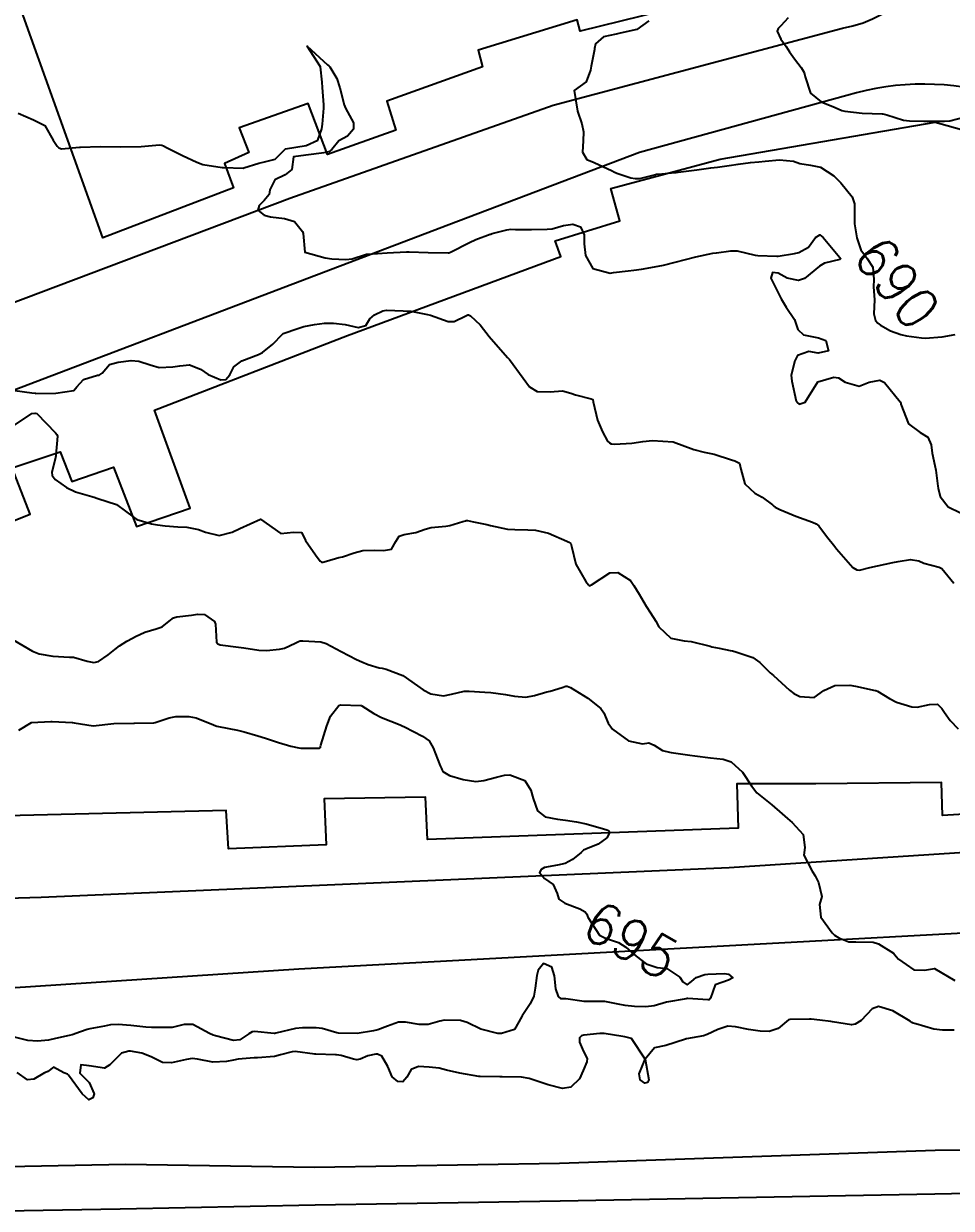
# Model space of a CAD drawing. Header units: metres. Extents: x 292545 to 299085, y 7450245 to 7463078.
# Drawn here: x 293411.7 to 293501.8, y 7462737.3 to 7462852.4 of the extents above; entities that cross this region are included whole.
import ezdxf
from ezdxf.enums import TextEntityAlignment as Align

# ---------------------------------------------------------------- set-up
doc = ezdxf.new("R2010")
doc.units = ezdxf.units.M
for name, color, linetype in [('Cotas', 45, 'Continuous'), ('Curvas de Nivel 1m', 11, 'Continuous'), ('Curvas de Nivel 5m', 15, 'Continuous'), ('Edificações', 30, 'Continuous'), ('Linha Férrea', 20, 'Continuous'), ('Vias Primárias', 230, 'Continuous')]:
    doc.layers.add(name, color=color, linetype=linetype)
doc.styles.add('Style-STANDARD', font='STANDARD.shx')

msp = doc.modelspace()

# ---------------------------------------------------------------- linework, layer by layer
at = {"layer": 'Curvas de Nivel 1m', "flags": 128}
for points, elevation in [([(293485.96, 7462852.96), (293485.25, 7462852.17), (293484.99, 7462851.93), (293484.87, 7462851.67), (293485.24, 7462850.9), (293485.74, 7462850.18), (293486.09, 7462849.66), (293486.55, 7462848.98), (293487.21, 7462848.13), (293487.51, 7462847.64), (293487.59, 7462847.24), (293488.12, 7462845.63), (293489.16, 7462844.79), (293490.52, 7462844.24), (293491.16, 7462843.96), (293491.44, 7462843.88), (293493.15, 7462843.71), (293495.07, 7462843.63), (293495.15, 7462843.62), (293495.52, 7462843.55), (293497.15, 7462843.03), (293497.73, 7462842.94), (293499.14, 7462842.91), (293499.72, 7462842.92), (293501.14, 7462842.92), (293501.66, 7462842.96), (293503.15, 7462843.36)], 689), ([(293411.15, 7462843.7), (293412.63, 7462843.04), (293413.14, 7462842.81), (293413.75, 7462842.51), (293414.56, 7462841.07), (293414.94, 7462840.5), (293415.11, 7462840.33), (293415.35, 7462840.25), (293417.11, 7462840.39), (293417.19, 7462840.39), (293419.11, 7462840.45), (293421.11, 7462840.43), (293423.11, 7462840.47), (293424.88, 7462840.61), (293425.11, 7462840.59), (293425.26, 7462840.52), (293425.56, 7462840.37), (293427.1, 7462839.6), (293428.5, 7462838.93), (293429.09, 7462838.73), (293430.98, 7462838.42), (293431.08, 7462838.41), (293433, 7462838.36), (293433.08, 7462838.38), (293434.52, 7462838.84), (293435.09, 7462838.96), (293436.1, 7462839.24), (293437.11, 7462840.24), (293439.12, 7462840.57), (293440.25, 7462841.07), (293440.64, 7462842.19), (293440.71, 7462842.62), (293440.83, 7462844.19), (293440.83, 7462844.52), (293440.71, 7462846.19), (293440.68, 7462846.71), (293440.53, 7462848.2), (293439.22, 7462850.21), (293441.21, 7462848.41), (293441.32, 7462848.3), (293441.43, 7462848.19), (293442.09, 7462847.08), (293442.4, 7462846.17), (293442.83, 7462844.5), (293442.94, 7462844.17), (293443.15, 7462843.82), (293443.73, 7462842.76), (293443.71, 7462842.16), (293443.13, 7462841.48), (293442.29, 7462841.01), (293441.62, 7462840.18), (293441.34, 7462839.96), (293441.11, 7462839.89), (293439.62, 7462839.69), (293439.1, 7462839.63), (293437.88, 7462839.45), (293437.72, 7462838.23), (293437.08, 7462837.7), (293436.09, 7462837.23), (293435.6, 7462836.25), (293435.52, 7462835.79), (293435.05, 7462835.22), (293434.57, 7462834.74), (293434.42, 7462834.27), (293435.04, 7462833.78), (293435.66, 7462833.62), (293437.03, 7462833.48), (293437.98, 7462833.19), (293438.77, 7462832.21), (293438.82, 7462832.02), (293438.99, 7462830.21), (293440.98, 7462829.64), (293441.61, 7462829.56), (293442.98, 7462829.49), (293443.58, 7462829.56), (293444.99, 7462830), (293445.11, 7462830.02), (293446.99, 7462830.12), (293448.86, 7462830.23), (293448.99, 7462830.24), (293449.13, 7462830.24), (293450.99, 7462830.16), (293452.91, 7462830.13), (293452.99, 7462830.14), (293453.15, 7462830.2), (293455, 7462831.15), (293455.6, 7462831.42), (293457.01, 7462831.95), (293457.05, 7462831.96), (293457.2, 7462832), (293458.62, 7462832.38), (293459.02, 7462832.42), (293459.45, 7462832.4), (293461.02, 7462832.4), (293462.54, 7462832.42), (293463.02, 7462832.48), (293464.14, 7462832.8), (293465.02, 7462832.93), (293465.79, 7462832.67), (293466.14, 7462831.89), (293466.12, 7462831.01), (293466.25, 7462829.89), (293466.97, 7462828.61), (293468.66, 7462828.17), (293468.97, 7462828.22), (293470.42, 7462828.4), (293470.97, 7462828.45), (293471.7, 7462828.56), (293472.97, 7462828.76), (293473.83, 7462828.94), (293474.98, 7462829.24), (293476.98, 7462829.76), (293478.64, 7462830.09), (293478.99, 7462830.14), (293480.38, 7462830.33), (293480.99, 7462830.32), (293482.76, 7462829.92), (293482.99, 7462829.88), (293484.84, 7462829.81), (293484.99, 7462829.82), (293486.58, 7462830.06), (293486.99, 7462830.16), (293487.94, 7462830.69), (293488.59, 7462831.63), (293489.02, 7462831.87), (293489.36, 7462831.62), (293490.98, 7462829.69), (293491.03, 7462829.6), (293491.04, 7462829.55), (293490.98, 7462829.49), (293489.47, 7462829.12), (293488.98, 7462828.84), (293487.53, 7462827.64), (293486.96, 7462827.45), (293485.84, 7462827.66), (293484.97, 7462828.15), (293484.43, 7462828.21), (293484.26, 7462827.68), (293484.95, 7462826.3), (293485.27, 7462825.67), (293485.74, 7462824.85), (293486.55, 7462823.65), (293486.9, 7462822.68), (293487.43, 7462822.18), (293488.9, 7462821.87), (293489.6, 7462821.61), (293489.88, 7462820.61), (293488.87, 7462820.38), (293487.97, 7462820.54), (293486.87, 7462820.17), (293486.68, 7462819.83), (293486.6, 7462819.65), (293486.24, 7462818.27), (293486.32, 7462817.66), (293486.74, 7462815.73), (293486.78, 7462815.65), (293486.82, 7462815.59), (293487.02, 7462815.44), (293487.61, 7462815.64), (293488.84, 7462817.62), (293490.4, 7462818.05), (293490.85, 7462817.98), (293491.49, 7462817.59), (293492.84, 7462817.2), (293493.82, 7462817.57), (293494.84, 7462817.76), (293495.32, 7462817.55), (293496.82, 7462815.65), (293496.89, 7462815.53), (293496.91, 7462815.44), (293497.63, 7462813.52), (293498.78, 7462812.69), (293499.51, 7462812.23), (293499.85, 7462811.49), (293499.94, 7462810.67), (293500.19, 7462809.49), (293500.29, 7462809.04), (293500.48, 7462807.48), (293500.51, 7462807.28), (293500.71, 7462806.48), (293501.49, 7462805.47), (293502.69, 7462804.87)], 691), ([(293410.83, 7462816.75), (293412.47, 7462816.53), (293412.8, 7462816.5), (293412.82, 7462816.5), (293412.86, 7462816.48), (293414.82, 7462816.5), (293416.56, 7462816.75), (293416.83, 7462817.13), (293417.48, 7462817.84), (293418.85, 7462818.24), (293419.03, 7462818.26), (293419.31, 7462818.45), (293420.01, 7462819.29), (293420.86, 7462819.51), (293422.12, 7462819.67), (293422.87, 7462819.62), (293423.98, 7462819.27), (293424.86, 7462819.01), (293426.17, 7462819.06), (293426.86, 7462819.15), (293427.79, 7462819.27), (293428.86, 7462818.85), (293429.6, 7462818.32), (293430.85, 7462817.79), (293431.32, 7462817.83), (293431.72, 7462818.3), (293432.09, 7462819.06), (293432.87, 7462819.64), (293434.49, 7462820.27), (293434.88, 7462820.47), (293435.88, 7462821.26), (293436.83, 7462822.24), (293436.86, 7462822.27), (293436.89, 7462822.29), (293438.33, 7462822.79), (293438.9, 7462822.98), (293439.93, 7462823.18), (293440.91, 7462823.31), (293441.77, 7462823.32), (293442.91, 7462823.16), (293444.17, 7462822.88), (293444.91, 7462823.08), (293445.32, 7462823.73), (293445.75, 7462824.13), (293446.56, 7462824.49), (293446.93, 7462824.56), (293448.54, 7462824.49), (293448.93, 7462824.47), (293449.29, 7462824.46), (293450.92, 7462824.16), (293451.2, 7462824.07), (293452.91, 7462823.46), (293453.5, 7462823.46), (293454.63, 7462824.03), (293454.83, 7462824.11), (293454.91, 7462824.11), (293455.1, 7462824.03), (293456.03, 7462823.14), (293456.89, 7462822), (293458.69, 7462819.98), (293458.87, 7462819.76), (293460.21, 7462817.97), (293460.83, 7462817.12), (293461.55, 7462816.67), (293462.83, 7462816.64), (293464.02, 7462816.73), (293464.83, 7462816.52), (293465.29, 7462816.36), (293466.82, 7462815.97), (293466.96, 7462815.88), (293467.02, 7462815.68), (293467.42, 7462813.87), (293467.91, 7462812.74), (293468.39, 7462811.86), (293468.58, 7462811.67), (293468.77, 7462811.59), (293469.07, 7462811.55), (293470.77, 7462811.66), (293471.82, 7462811.82), (293472.77, 7462811.9), (293474.77, 7462811.79), (293476.77, 7462811.04), (293477.8, 7462810.79), (293478.76, 7462810.57), (293480.44, 7462810.04), (293480.76, 7462809.94), (293481.23, 7462809.72), (293481.34, 7462809.12), (293481.75, 7462807.71), (293482.71, 7462806.8), (293483.41, 7462806.39), (293484.42, 7462805.67), (293484.56, 7462805.53), (293484.7, 7462805.43), (293485.15, 7462805.21), (293486.69, 7462804.57), (293488.32, 7462803.99), (293488.68, 7462803.83), (293488.92, 7462803.63), (293489.68, 7462802.63), (293490.48, 7462801.6), (293490.56, 7462801.51), (293490.65, 7462801.38), (293492.22, 7462799.58), (293492.63, 7462799.34), (293492.89, 7462799.32), (293493.9, 7462799.56), (293494.63, 7462799.73), (293496.11, 7462800.06), (293496.64, 7462800.16), (293497.82, 7462800.34), (293498.64, 7462800.21), (293499.12, 7462799.99), (293500.63, 7462799.6), (293500.89, 7462799.48), (293502.04, 7462798.04)], 692), ([(293410.79, 7462813.39), (293412.47, 7462814.53), (293412.8, 7462814.58), (293412.95, 7462814.52), (293414.78, 7462812.67), (293414.91, 7462812.5), (293414.96, 7462812.32), (293414.82, 7462810.5), (293414.82, 7462810.43), (293414.75, 7462810.09), (293414.42, 7462808.82), (293414.44, 7462808.5), (293414.73, 7462808.12), (293415.85, 7462807.36), (293416.71, 7462806.93), (293418.3, 7462806.46), (293418.63, 7462806.38), (293418.7, 7462806.35), (293418.87, 7462806.28), (293420.7, 7462805.68), (293422.44, 7462804.41), (293422.68, 7462804.24), (293424.1, 7462803.81), (293424.68, 7462803.71), (293425.43, 7462803.62), (293426.67, 7462803.52), (293427.52, 7462803.5), (293428.67, 7462803.28), (293429.34, 7462803), (293430.67, 7462802.69), (293431.95, 7462803.02), (293432.67, 7462803.37), (293434.68, 7462804.26), (293436.67, 7462802.87), (293437.9, 7462803), (293438.67, 7462802.98), (293438.94, 7462802.49), (293439.07, 7462802.21), (293440.03, 7462800.81), (293440.5, 7462800.19), (293440.57, 7462800.13), (293440.63, 7462800.1), (293440.73, 7462800.09), (293441.1, 7462800.19), (293442.29, 7462800.53), (293442.64, 7462800.61), (293443.8, 7462801), (293444.64, 7462801.22), (293445.78, 7462801.27), (293446.64, 7462801.23), (293447.41, 7462801.35), (293447.82, 7462802.11), (293448.15, 7462802.61), (293448.66, 7462802.79), (293449.78, 7462802.98), (293450.67, 7462803.3), (293451.27, 7462803.47), (293452.68, 7462803.58), (293453.08, 7462803.64), (293454.35, 7462804.03), (293454.6, 7462804.11), (293454.68, 7462804.13), (293454.8, 7462804.14), (293455.39, 7462804.02), (293456.68, 7462803.74), (293457.02, 7462803.65), (293458.67, 7462803.29), (293459.39, 7462803.25), (293460.67, 7462803.24), (293461.42, 7462803.2), (293462.67, 7462802.9), (293464.44, 7462802.13), (293464.65, 7462802.04), (293464.84, 7462801.91), (293464.89, 7462801.66), (293465.31, 7462799.9), (293466.3, 7462798.21), (293466.54, 7462797.89), (293466.61, 7462797.82), (293466.7, 7462797.8), (293466.86, 7462797.89), (293468.62, 7462799.06), (293469.4, 7462799.08), (293470.62, 7462798.3), (293470.95, 7462797.84), (293471.47, 7462796.97), (293472.16, 7462795.82), (293472.58, 7462795.16), (293473.11, 7462794.35), (293473.38, 7462793.81), (293474.55, 7462792.72), (293475.86, 7462792.46), (293476.54, 7462792.38), (293478.37, 7462791.92), (293478.53, 7462791.88), (293479.26, 7462791.74), (293480.33, 7462791.52), (293480.53, 7462791.47), (293480.87, 7462791.37), (293482.52, 7462790.83), (293483.19, 7462790.36), (293483.88, 7462789.68), (293484.2, 7462789.36), (293484.51, 7462789.08), (293486.08, 7462787.65), (293486.49, 7462787.35), (293487.08, 7462787.04), (293488.48, 7462786.94), (293489.43, 7462787.62), (293490.49, 7462788.13), (293491.94, 7462788.14), (293492.49, 7462788.05), (293494.4, 7462787.64), (293494.48, 7462787.62), (293494.62, 7462787.56), (293495.78, 7462786.84), (293496.47, 7462786.48), (293497.96, 7462786.03), (293498.47, 7462786), (293499.69, 7462786.28), (293500.47, 7462786.3), (293500.87, 7462785.89), (293501.13, 7462785.48), (293501.69, 7462784.7), (293502.45, 7462783.92)], 693), ([(293410.65, 7462792.55), (293412.53, 7462791.45), (293413.2, 7462791.19), (293414.52, 7462790.95), (293416.12, 7462790.88), (293416.52, 7462790.85), (293417.85, 7462790.47), (293418.51, 7462790.34), (293418.95, 7462790.45), (293419.88, 7462791.08), (293420.53, 7462791.6), (293421, 7462791.96), (293421.69, 7462792.42), (293422.25, 7462792.71), (293422.55, 7462792.86), (293423.46, 7462793.3), (293424.56, 7462793.63), (293425.12, 7462793.81), (293425.83, 7462794.37), (293426.25, 7462794.68), (293426.57, 7462794.78), (293427.97, 7462794.95), (293428.57, 7462795.05), (293429.26, 7462795.02), (293430.22, 7462794.32), (293430.31, 7462794.06), (293430.4, 7462792.31), (293430.54, 7462792.15), (293430.78, 7462792.07), (293432.54, 7462791.83), (293433.06, 7462791.76), (293434.53, 7462791.55), (293435.27, 7462791.52), (293436.53, 7462791.63), (293437.03, 7462791.74), (293438.06, 7462792.22), (293438.38, 7462792.39), (293438.55, 7462792.44), (293438.79, 7462792.46), (293440.54, 7462792.36), (293441.06, 7462792.18), (293442.53, 7462791.42), (293444.02, 7462790.65), (293444.52, 7462790.4), (293445.15, 7462790.14), (293446.23, 7462789.84), (293446.51, 7462789.79), (293446.91, 7462789.71), (293448.5, 7462789.1), (293449.93, 7462788.09), (293450.49, 7462787.68), (293451.24, 7462787.31), (293452.48, 7462787.1), (293453.25, 7462787.27), (293454.49, 7462787.55), (293454.95, 7462787.56), (293456.48, 7462787.47), (293457.05, 7462787.43), (293458.48, 7462787.25), (293459.37, 7462787.08), (293460.48, 7462786.98), (293461.3, 7462787.13), (293462.49, 7462787.49), (293462.84, 7462787.57), (293463.98, 7462787.92), (293464.36, 7462788.05), (293464.49, 7462788.04), (293464.8, 7462787.91), (293466.48, 7462786.87), (293467.74, 7462785.87), (293468.05, 7462785.45), (293468.45, 7462784.45), (293468.87, 7462783.86), (293470.43, 7462782.75), (293471.79, 7462782.46), (293472.43, 7462782.55), (293472.93, 7462782.31), (293473.73, 7462781.8), (293474.42, 7462781.64), (293474.6, 7462781.61), (293476.41, 7462781.35), (293476.88, 7462781.29), (293478.41, 7462781.09), (293479.63, 7462780.95), (293480.4, 7462780.69), (293481.51, 7462779.71), (293482.38, 7462778.38), (293482.91, 7462777.69), (293484.36, 7462776.51), (293485.38, 7462775.66), (293485.89, 7462775.21), (293486.33, 7462774.81), (293487.41, 7462773.64), (293487.56, 7462772.39), (293487.46, 7462771.64), (293488.28, 7462770.08), (293488.56, 7462769.63), (293488.91, 7462768.98), (293489.22, 7462767.62), (293489.01, 7462766.85), (293489.11, 7462765.62), (293490.21, 7462764.09), (293490.46, 7462763.86), (293490.86, 7462763.6), (293491.85, 7462763.23), (293492.2, 7462763.21), (293492.54, 7462763.23), (293494.2, 7462763.2), (293494.71, 7462763.04), (293496.19, 7462762.11), (293496.45, 7462761.8), (293496.66, 7462761.53), (293498.17, 7462760.49), (293499.2, 7462760.47), (293500.17, 7462760.62), (293502.15, 7462759.46)], 694), ([(293502.09, 7462754.64), (293500.93, 7462754.65), (293500.1, 7462754.75), (293498.35, 7462755.26), (293498.1, 7462755.33), (293497.98, 7462755.39), (293497.8, 7462755.51), (293496.12, 7462756.51), (293494.74, 7462756.93), (293494.12, 7462756.72), (293493.05, 7462755.57), (293492.47, 7462755.21), (293492.11, 7462755.16), (293490.26, 7462755.46), (293490.11, 7462755.48), (293489.02, 7462755.62), (293488.2, 7462755.71), (293488.11, 7462755.71), (293488.03, 7462755.71), (293486.11, 7462755.68), (293485.97, 7462755.65), (293484.98, 7462754.79), (293484.1, 7462754.52), (293483.24, 7462754.55), (293482.1, 7462754.69), (293480.85, 7462754.97), (293480.1, 7462755.03), (293479.11, 7462754.72), (293478.09, 7462754.22), (293477.74, 7462754.1), (293476.08, 7462753.81), (293476.05, 7462753.8), (293475.97, 7462753.77), (293474.08, 7462753.14), (293472.97, 7462752.91), (293472.06, 7462751.82), (293472.43, 7462749.82), (293472.29, 7462749.57), (293472.04, 7462749.5), (293471.56, 7462749.82), (293471.49, 7462750.39), (293472.06, 7462751.82), (293470.72, 7462753.83), (293470.09, 7462754), (293469.89, 7462754.04), (293468.09, 7462754.3), (293467.66, 7462754.3), (293466.09, 7462754.16), (293465.88, 7462754.1), (293465.67, 7462753.9), (293465.68, 7462753.49), (293466.07, 7462752.57), (293466.43, 7462751.89), (293466.38, 7462751.56), (293466.05, 7462750.73), (293465.69, 7462749.9), (293464.84, 7462749.1), (293464.03, 7462748.99), (293462.64, 7462749.33), (293462.04, 7462749.54), (293460.8, 7462749.95), (293460.04, 7462750.09), (293458.16, 7462750.11), (293458.04, 7462750.1), (293457.93, 7462750.1), (293456.04, 7462750.13), (293455.91, 7462750.15), (293454.05, 7462750.45), (293452.75, 7462750.75), (293452.05, 7462750.94), (293451.06, 7462751.06), (293450.05, 7462751.11), (293449.32, 7462750.82), (293448.92, 7462750.09), (293448.52, 7462749.61), (293448.04, 7462749.66), (293447.48, 7462750.11), (293447.05, 7462751.11), (293446.48, 7462752.12), (293446.07, 7462752.3), (293445.89, 7462752.31), (293445.12, 7462752.14), (293444.37, 7462751.83), (293444.06, 7462751.77), (293443.71, 7462751.81), (293442.54, 7462752.17), (293442.06, 7462752.25), (293441.99, 7462752.26), (293440.06, 7462752.3), (293439.96, 7462752.31), (293438.07, 7462752.57), (293437.75, 7462752.54), (293436.64, 7462752.24), (293436.06, 7462752.08), (293434.39, 7462751.94), (293434.06, 7462751.94), (293432.53, 7462751.82), (293432.06, 7462751.74), (293431.37, 7462751.61), (293430.05, 7462751.53), (293428.58, 7462751.81), (293428.06, 7462751.89), (293427.49, 7462751.78), (293426.05, 7462751.46), (293425.17, 7462751.49), (293424.06, 7462752.05), (293423.16, 7462752.4), (293422.07, 7462752.59), (293421.89, 7462752.59), (293421.18, 7462752.42), (293420.05, 7462751.27), (293419.53, 7462750.96), (293418.05, 7462751.16), (293417.25, 7462751.27), (293417.13, 7462750.47), (293418.03, 7462749.55), (293418.53, 7462748.45), (293418.41, 7462748.06), (293418.01, 7462747.87), (293417.37, 7462748.47), (293416.04, 7462750.26), (293415.93, 7462750.37), (293415.57, 7462750.49), (293414.59, 7462751.04), (293414.04, 7462750.62), (293413.97, 7462750.58), (293413.69, 7462750.51), (293412.68, 7462749.88), (293412.04, 7462749.8), (293411.06, 7462750.54)], 694)]:
    msp.add_lwpolyline(points, dxfattribs=dict(at, elevation=elevation))
at = {"layer": 'Curvas de Nivel 5m', "flags": 128}
for points, elevation in [([(293472.42, 7462852.66), (293471.25, 7462851.83), (293469.64, 7462851.47), (293469.25, 7462851.38), (293468, 7462851.11), (293467.23, 7462850.42), (293467.13, 7462849.97), (293467.12, 7462849.88), (293466.82, 7462848.27), (293466.76, 7462847.88), (293466.33, 7462846.75), (293465.17, 7462845.9), (293465.48, 7462843.9), (293465.89, 7462842.65), (293466.08, 7462841.9), (293466.02, 7462841), (293465.97, 7462839.9), (293466.4, 7462839.2), (293467.09, 7462838.92), (293468.84, 7462838.11), (293469.08, 7462837.98), (293469.16, 7462837.93), (293469.3, 7462837.86), (293470.66, 7462837.42), (293471.08, 7462837.36), (293471.53, 7462837.37), (293473.08, 7462837.74), (293473.13, 7462837.76), (293473.69, 7462837.8), (293474.93, 7462837.94), (293475.08, 7462837.95), (293475.26, 7462837.96), (293477.09, 7462838.19), (293478.44, 7462838.4), (293479.09, 7462838.47), (293480.21, 7462838.61), (293481.09, 7462838.74), (293482.29, 7462838.9), (293483.1, 7462838.99), (293483.73, 7462839.05), (293485.1, 7462839.16), (293486.48, 7462839.03), (293487.09, 7462838.82), (293488.11, 7462838.65), (293489.09, 7462838.45), (293490.38, 7462837.61), (293491.07, 7462836.95), (293492.17, 7462835.58), (293492.38, 7462834.91), (293492.39, 7462833.58), (293492.41, 7462832.96), (293492.61, 7462831.58), (293493, 7462830.43), (293493.62, 7462829.57), (293494.16, 7462828.75), (293494.28, 7462827.56), (293494.24, 7462826.84), (293494.34, 7462825.56), (293494.27, 7462824.21), (293494.45, 7462823.56), (293494.66, 7462823.3), (293494.91, 7462823.1), (293495.89, 7462822.55), (293496.9, 7462822.2), (293497.46, 7462822.08), (293498.9, 7462821.87), (293499.25, 7462821.86), (293500.9, 7462821.98), (293502.16, 7462822.21)], 690), ([(293411.22, 7462783.76), (293412.44, 7462784.53), (293414.33, 7462784.62), (293414.44, 7462784.62), (293416.4, 7462784.53), (293416.44, 7462784.52), (293416.59, 7462784.48), (293418.44, 7462784.2), (293420.44, 7462784.43), (293422.39, 7462784.46), (293422.44, 7462784.47), (293424.33, 7462784.49), (293424.44, 7462784.51), (293425.83, 7462784.99), (293426.45, 7462785.1), (293427.71, 7462785.09), (293428.45, 7462784.97), (293430.13, 7462784.31), (293430.34, 7462784.21), (293430.44, 7462784.17), (293430.62, 7462784.13), (293432.44, 7462783.79), (293433.09, 7462783.63), (293434.43, 7462783.22), (293435.16, 7462782.99), (293436.43, 7462782.57), (293437.63, 7462782.23), (293438.42, 7462782.05), (293438.61, 7462782.03), (293440.42, 7462782.02), (293440.52, 7462782.1), (293440.53, 7462782.2), (293440.56, 7462782.33), (293441.13, 7462784.19), (293441.5, 7462785.14), (293442.3, 7462786.17), (293442.47, 7462786.25), (293444.44, 7462786.18), (293444.47, 7462786.18), (293444.5, 7462786.17), (293444.54, 7462786.15), (293445.71, 7462785.38), (293446.45, 7462785.01), (293448.26, 7462784.28), (293448.44, 7462784.21), (293448.69, 7462784.1), (293450.43, 7462783.2), (293451.09, 7462782.73), (293451.47, 7462782.06), (293452.14, 7462780.31), (293452.27, 7462780.05), (293452.3, 7462779.96), (293452.39, 7462779.75), (293453.05, 7462779.38), (293454.38, 7462778.97), (293455.6, 7462778.8), (293456.38, 7462778.88), (293457.61, 7462779.22), (293458.39, 7462779.41), (293458.91, 7462779.45), (293460.38, 7462778.89), (293460.95, 7462777.95), (293461.18, 7462777.13), (293461.59, 7462775.95), (293462.34, 7462775.36), (293463.53, 7462775.12), (293464.33, 7462775.02), (293465.38, 7462774.86), (293466.33, 7462774.69), (293468.01, 7462774.19), (293468.33, 7462774.1), (293468.5, 7462774.04), (293468.64, 7462773.87), (293468.32, 7462773.32), (293467.49, 7462772.7), (293466.31, 7462772.23), (293466.08, 7462772.12), (293465.83, 7462771.89), (293465, 7462771.2), (293464.29, 7462770.82), (293463.55, 7462770.65), (293462.28, 7462770.43), (293461.96, 7462770.26), (293461.8, 7462769.94), (293462.27, 7462769.36), (293463.12, 7462768.79), (293463.51, 7462767.92), (293463.68, 7462767.35), (293464.24, 7462766.98), (293465.71, 7462766.42), (293466.24, 7462766.12), (293466.38, 7462765.89), (293466.49, 7462765.63), (293467.63, 7462763.88), (293468.2, 7462763.58), (293469.48, 7462763.14), (293470.19, 7462762.7), (293471.19, 7462761.83), (293472.17, 7462761.09), (293473.24, 7462760.74), (293474.17, 7462760.63), (293475.41, 7462759.78), (293475.71, 7462759.34), (293476.15, 7462759.04), (293476.55, 7462759.36), (293477, 7462759.76), (293477.86, 7462760.05), (293478.16, 7462760.07), (293479.75, 7462760.14), (293480.16, 7462760.07), (293480.58, 7462759.72), (293480.15, 7462759.5), (293478.85, 7462759.04), (293478.41, 7462757.75), (293478.28, 7462757.6), (293478.13, 7462757.57), (293476.2, 7462757.7), (293476.13, 7462757.7), (293476.03, 7462757.67), (293474.13, 7462757.35), (293472.93, 7462757.01), (293472.12, 7462756.92), (293471.01, 7462756.94), (293470.12, 7462757.03), (293469.45, 7462757.17), (293468.13, 7462757.42), (293466.59, 7462757.42), (293466.13, 7462757.43), (293464.36, 7462757.68), (293464.13, 7462757.68), (293463.91, 7462757.69), (293463.64, 7462757.92), (293463.39, 7462758.67), (293463.24, 7462759.92), (293462.99, 7462760.75), (293462.17, 7462761.13), (293461.65, 7462760.46), (293461.54, 7462759.95), (293461.38, 7462758.71), (293461.23, 7462757.95), (293460.89, 7462757.19), (293460.11, 7462756.02), (293460.09, 7462755.96), (293459.35, 7462754.71), (293458.09, 7462754.3), (293457.76, 7462754.32), (293456.09, 7462754.74), (293454.76, 7462755.37), (293454.11, 7462755.59), (293452.55, 7462755.61), (293452.1, 7462755.52), (293450.99, 7462755.18), (293450.1, 7462755.18), (293448.77, 7462755.43), (293448.11, 7462755.41), (293447.01, 7462755.03), (293446.1, 7462754.68), (293445.67, 7462754.56), (293444.09, 7462754.32), (293442.26, 7462754.35), (293442.09, 7462754.38), (293440.69, 7462754.79), (293440.1, 7462754.86), (293438.76, 7462754.87), (293438.1, 7462754.79), (293436.19, 7462754.34), (293436.09, 7462754.33), (293436.02, 7462754.33), (293434.1, 7462754.52), (293433.88, 7462754.49), (293433.57, 7462754.28), (293432.68, 7462753.69), (293432.08, 7462753.65), (293430.31, 7462754.1), (293430.09, 7462754.16), (293429.74, 7462754.32), (293428.1, 7462755.18), (293427.27, 7462755.18), (293426.1, 7462754.89), (293424.61, 7462754.89), (293424.1, 7462754.91), (293423.56, 7462754.94), (293422.1, 7462755.08), (293420.86, 7462755.18), (293420.1, 7462755.15), (293419.52, 7462755.02), (293418.1, 7462754.77), (293417.85, 7462754.71), (293417.21, 7462754.47), (293416.38, 7462754.18), (293416.09, 7462754.12), (293414.76, 7462753.82), (293414.08, 7462753.66), (293413.04, 7462753.56), (293412.08, 7462753.64), (293410.65, 7462753.98)], 695)]:
    msp.add_lwpolyline(points, dxfattribs=dict(at, elevation=elevation))
at = {"layer": 'Edificações'}
for points in [[(293485.36, 7462856.52), (293465.73, 7462851.68), (293465.45, 7462852.75), (293455.82, 7462849.82), (293456.27, 7462848.21), (293446.97, 7462844.88), (293447.82, 7462842.04), (293441.19, 7462839.67), (293439.31, 7462844.65), (293432.6, 7462842.29), (293433.55, 7462839.88), (293431.19, 7462838.82), (293432.07, 7462836.46), (293419.38, 7462831.6), (293411.02, 7462854.95), (293401.31, 7462851.55), (293393.9, 7462871.62)], [(293407.38, 7462802.81), (293412.31, 7462804.76), (293410.57, 7462809.25), (293415.22, 7462810.8), (293416.35, 7462807.93), (293420.42, 7462809.33), (293422.63, 7462803.55), (293427.87, 7462805.34), (293424.38, 7462814.85), (293443.13, 7462822.1), (293463.86, 7462829.79), (293463.32, 7462831.3), (293469.6, 7462833.24), (293468.72, 7462836.37), (293479.35, 7462839.24), (293500.22, 7462842.84), (293511.06, 7462839.82)], [(293510.98, 7462776.1), (293500.94, 7462775.49), (293500.85, 7462778.69), (293488.65, 7462778.56), (293480.97, 7462778.57), (293481.08, 7462774.25), (293450.9, 7462773.17), (293450.72, 7462777.27), (293440.86, 7462777.11), (293441.08, 7462772.65), (293431.58, 7462772.24), (293431.36, 7462775.96), (293405.96, 7462775.37)]]:
    msp.add_lwpolyline(points, dxfattribs=at)
at = {"layer": 'Linha Férrea', "linetype": 'Continuous'}
for points in [[(293150.65, 7462737.82), (293164.52, 7462737.45), (293178.08, 7462737.53), (293192.23, 7462737.62), (293206.45, 7462737.75), (293216.17, 7462737.98), (293229.21, 7462738.19), (293245.63, 7462738.57), (293258.5, 7462738.65), (293274.11, 7462739), (293289.06, 7462739.3), (293303.91, 7462739.81), (293313.77, 7462739.69), (293327.12, 7462739.93), (293349.73, 7462740.41), (293364.28, 7462740.33), (293383.07, 7462740.55), (293400.34, 7462741.21), (293421.58, 7462741.63), (293439.92, 7462741.34), (293463.72, 7462741.73), (293500.23, 7462742.99), (293527.74, 7462743.26)], [(293150.38, 7462733.58), (293164.58, 7462733.33), (293178.27, 7462733.26), (293192.13, 7462733.37), (293206.55, 7462733.56), (293216.24, 7462733.71), (293229.22, 7462733.99), (293245.43, 7462734.28), (293258.48, 7462734.38), (293274.19, 7462734.79), (293288.65, 7462734.94), (293303.55, 7462735.19), (293313.85, 7462735.57), (293326.88, 7462735.68), (293349.48, 7462736.1), (293364.16, 7462736.35), (293383.36, 7462736.66), (293400.49, 7462736.93), (293421.07, 7462737.28), (293439.99, 7462737.67), (293463.79, 7462738.06), (293500.2, 7462738.75), (293527.96, 7462739.28)]]:
    msp.add_lwpolyline(points, dxfattribs=at)
at = {"layer": 'Vias Primárias'}
for points in [[(293283.82, 7462771.91), (293327.97, 7462769.26, 0.214423), (293341.73, 7462774.48), (293367.62, 7462798.57, -0.030983), (293387.95, 7462815.25, -0.05353), (293410.19, 7462825.12), (293437.54, 7462835.45), (293463.13, 7462844.49), (293491.23, 7462851.96, 0.381709), (293500.47, 7462863.3), (293499.69, 7462881.89), (293498.77, 7462899.18, 0.450126), (293488.06, 7462907.69), (293460.46, 7462902.13), (293441.37, 7462896.93), (293411.12, 7462886.13), (293381.84, 7462874.49), (293363.85, 7462866.55, 0.092488), (293343.81, 7462852.83, -0.03606), (293319.59, 7462831.91), (293310.26, 7462823.32), (293294.82, 7462807.5, 0.059865), (293279.88, 7462788.02, 0.138776), (293276.8, 7462776.35, 0.324845)], [(293491.65, 7462845.42), (293471.5, 7462839.87), (293452.99, 7462832.86), (293396.26, 7462811.29, 0.085444), (293385.6, 7462804.99, 0.035521), (293364.87, 7462784.68, 0.63346), (293372.73, 7462766.35), (293413.38, 7462767.56), (293480.23, 7462770.43), (293544.9, 7462774.65, 0.630805), (293552.7, 7462794.16, -0.044286), (293535.33, 7462816.67, 0.052183), (293519.1, 7462837.04, 0.302937)]]:
    msp.add_lwpolyline(points, format="xyb", close=True, dxfattribs=at)
msp.add_lwpolyline([(293044.9, 7462779.52, 0.047074), (293073.85, 7462775.28, 0.064852), (293113.58, 7462773.07, 0.026219), (293159.09, 7462771.02, -0.001975), (293243.86, 7462767.17), (293350.89, 7462760.3), (293407.86, 7462758.6), (293438.41, 7462760.59), (293551.98, 7462766.74), (293631.26, 7462770.6), (293709.4, 7462780.5), (293766.93, 7462787.48), (293814.94, 7462795.12), (293877.16, 7462807.6), (293928.99, 7462820.47, -0.022133), (294018.09, 7462821.58, -0.018306), (294044.9, 7462818.82), (294070.36, 7462817.67), (294154.86, 7462809.49), (294217.56, 7462801.67), (294256.98, 7462791.42)], format="xyb", dxfattribs=at)

# ---------------------------------------------------------------- texts
at = {"layer": 'Cotas', "style": 'Style-STANDARD'}
for s, rotation, p in [('690', 307.5396, (293496.53, 7462827.23, 690)), ('695', 330.7423, (293470.7, 7462763.38, 695))]:
    msp.add_text(s, height=4, rotation=rotation, dxfattribs=at).set_placement(p, align=Align.MIDDLE_CENTER)

doc.saveas('drawing.dxf')
